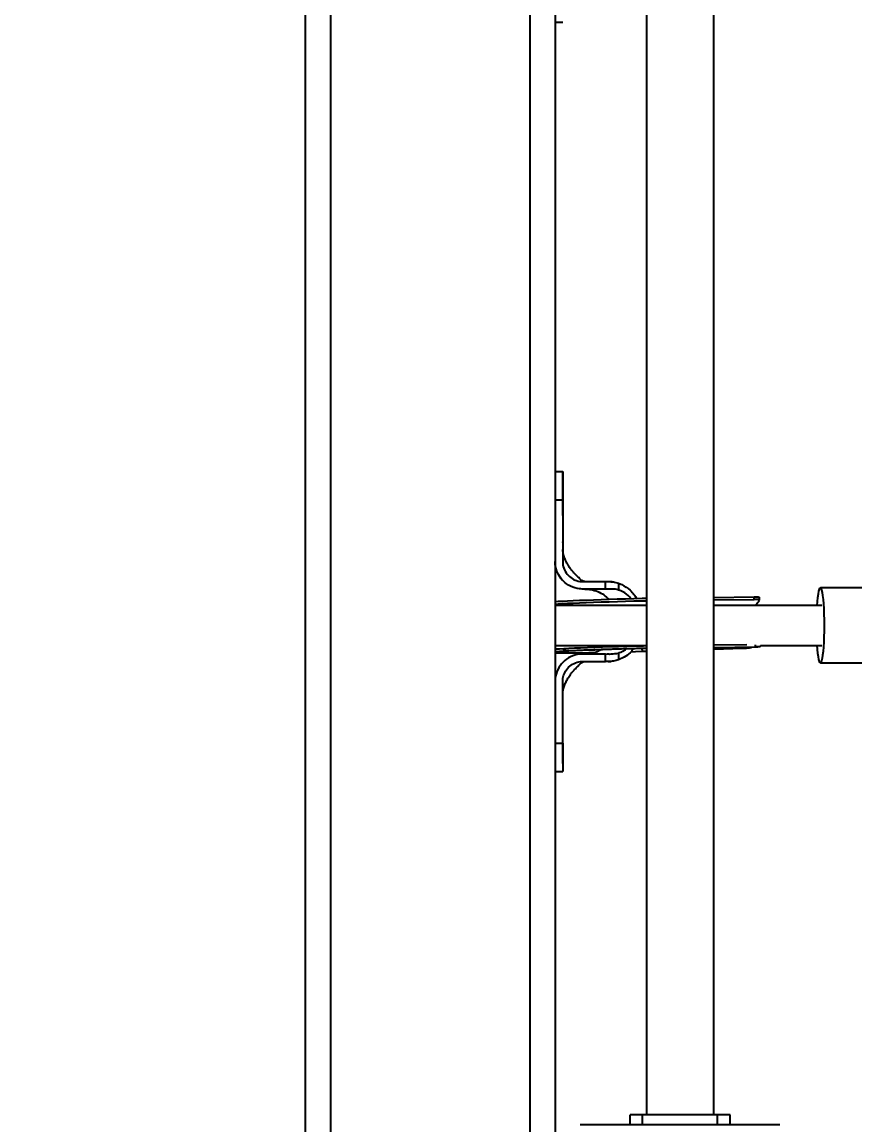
# Model space of a CAD drawing. Header units: millimetres. Extents: x -3362 to 2982, y -2844 to 2289.
# Drawn here: x -1181.2 to -847.8, y -461.4 to -19.8 of the extents above; entities that cross this region are included whole.
import ezdxf

# ---------------------------------------------------------------- set-up
doc = ezdxf.new("R2010")
doc.units = ezdxf.units.MM
for name, color, linetype in [('DIKOM_ОБЪЕКТ', 7, 'Continuous'), ('DIKOM_РАЗМЕР_ЗОНА', 7, 'Continuous'), ('DIKOM_РАЗМЕР_ОБЪЕКТА', 7, 'Continuous')]:
    doc.layers.add(name, color=color, linetype=linetype)
doc.styles.add('style1', font='arial.ttf', dxfattribs={"width": 0.8})
doc.dimstyles.new('1-50', dxfattribs={"dimtxt": 300, "dimasz": 200, "dimexe": 100, "dimexo": 0, "dimgap": 100, "dimtad": 1, "dimdec": 0, "dimtxsty": 'style1', "dimcen": 0, "dimclrd": 7, "dimclre": 7, "dimadec": 1, "dimazin": 2, "dimtfac": 1, "dimtdec": 0, "dimtmove": 0, "dimatfit": 3, "dimfxl": 0, "dimlwd": 25, "dimlwe": 18, "dimarcsym": 0})

# ---------------------------------------------------------------- blocks, each defined once
blk = doc.blocks.new('*D0')
at = {"layer": 'Defpoints', "color": 0, "transparency": 16777216}
for p in [(-2617.78, -272.68), (2982.22, -272.68), (2982.22, -2743.66)]:
    blk.add_point(p, dxfattribs=at)
at = {"layer": 'DIKOM_РАЗМЕР_ЗОНА', "color": 7, "lineweight": 18, "transparency": 16777216}
for p, q in [((-2617.78, -272.68), (-2617.78, -2843.66)), ((2982.22, -272.68), (2982.22, -2843.66))]:
    blk.add_line(p, q, dxfattribs=at)
at = {"layer": 'DIKOM_РАЗМЕР_ЗОНА', "color": 7, "lineweight": 25, "transparency": 16777216}
blk.add_line((-2417.78, -2743.66), (2782.22, -2743.66), dxfattribs=at)
at = {"layer": 'DIKOM_РАЗМЕР_ЗОНА', "color": 7, "transparency": 16777216}
for points in [[(-2417.78, -2710.33), (-2417.78, -2777), (-2617.78, -2743.66)], [(2782.22, -2710.33), (2782.22, -2777), (2982.22, -2743.66)]]:
    blk.add_solid(points, dxfattribs=at)
at = {"layer": 'DIKOM_РАЗМЕР_ЗОНА', "color": 0, "transparency": 16777216, "insert": (182.22, -2490.49), "char_height": 300, "attachment_point": 5, "style": 'style1'}
blk.add_mtext('5600', dxfattribs=at)
blk = doc.blocks.new('*D1')
at = {"layer": 'Defpoints', "color": 0, "transparency": 16777216}
for p in [(-2911.71, 2288.6), (542, 2288.6), (182.22, -2211.4)]:
    blk.add_point(p, dxfattribs=at)
at = {"layer": 'DIKOM_РАЗМЕР_ЗОНА', "color": 7, "lineweight": 18, "transparency": 16777216}
for p, q in [((542, 2288.6), (-3011.71, 2288.6)), ((182.22, -2211.4), (-3011.71, -2211.4))]:
    blk.add_line(p, q, dxfattribs=at)
at = {"layer": 'DIKOM_РАЗМЕР_ЗОНА', "color": 7, "lineweight": 25, "transparency": 16777216}
blk.add_line((-2911.71, -2011.4), (-2911.71, 2088.6), dxfattribs=at)
at = {"layer": 'DIKOM_РАЗМЕР_ЗОНА', "color": 7, "transparency": 16777216}
for points in [[(-2945.05, 2088.6), (-2878.38, 2088.6), (-2911.71, 2288.6)], [(-2945.05, -2011.4), (-2878.38, -2011.4), (-2911.71, -2211.4)]]:
    blk.add_solid(points, dxfattribs=at)
at = {"layer": 'DIKOM_РАЗМЕР_ЗОНА', "color": 0, "transparency": 16777216, "insert": (-3164.89, 38.6), "char_height": 300, "attachment_point": 5, "rotation": 90, "style": 'style1'}
blk.add_mtext('4500', dxfattribs=at)
blk = doc.blocks.new('*D3')
at = {"layer": 'Defpoints', "color": 0, "transparency": 16777216}
for p in [(-967.78, 788.6), (-1386.54, -711.4), (-972.78, -711.4)]:
    blk.add_point(p, dxfattribs=at)
at = {"layer": 'DIKOM_РАЗМЕР_ОБЪЕКТА', "color": 7, "lineweight": 18, "transparency": 16777216}
for p, q in [((-967.78, 788.6), (-1486.54, 788.6)), ((-972.78, -711.4), (-1486.54, -711.4))]:
    blk.add_line(p, q, dxfattribs=at)
at = {"layer": 'DIKOM_РАЗМЕР_ОБЪЕКТА', "color": 7, "lineweight": 25, "transparency": 16777216}
blk.add_line((-1386.54, 588.6), (-1386.54, -511.4), dxfattribs=at)
at = {"layer": 'DIKOM_РАЗМЕР_ОБЪЕКТА', "color": 7, "transparency": 16777216}
for points in [[(-1419.87, 588.6), (-1353.21, 588.6), (-1386.54, 788.6)], [(-1419.87, -511.4), (-1353.21, -511.4), (-1386.54, -711.4)]]:
    blk.add_solid(points, dxfattribs=at)
at = {"layer": 'DIKOM_РАЗМЕР_ОБЪЕКТА', "color": 0, "transparency": 16777216, "insert": (-1639.71, 38.6), "char_height": 300, "attachment_point": 5, "rotation": 90, "style": 'style1'}
blk.add_mtext('1500', dxfattribs=at)

msp = doc.modelspace()

# ---------------------------------------------------------------- linework, layer by layer
at = {"layer": 'DIKOM_ОБЪЕКТ'}
for p, q in [((-1067.78, -561.4), (-1067.78, 638.6)), ((-1057.78, 638.6), (-1057.78, -561.4)), ((-977.78, -561.4), (-977.78, 638.6)), ((-967.78, 548.6), (-967.78, -471.4)), ((-931.28, 534.6), (-931.28, -457.4)), ((-904.28, -457.4), (-904.28, 534.6)), ((-967.78, -19.85), (-964.78, -19.85)), ((-964.78, -199.85), (-967.78, -199.85)), ((-964.78, -205.13), (-964.78, -199.86)), ((-964.78, -208.34), (-964.78, -207.07)), ((-967.78, -211.13), (-964.78, -211.13)), ((-964.78, -211.13), (-964.78, -235.85)), ((-966.53, -240.82), (-965.48, -242.58)), ((-965.57, -242.47), (-964.82, -243.28)), ((-956.78, -243.85), (-955.78, -243.85)), ((-955.78, -246.85), (-956.78, -246.85)), ((-955.78, -243.85), (-947.64, -243.85)), ((-947.64, -246.85), (-955.78, -246.85)), ((-947.64, -246.85), (-947.64, -243.85)), ((-945.01, -243.94), (-945.71, -243.91)), ((-942.43, -244.51), (-942.43, -247.23)), ((-821.81, -246.4), (-861.61, -246.4)), ((-904.28, -250.21), (-888.15, -249.97)), ((-904.28, -251.21), (-888.12, -250.97)), ((-888.12, -250.97), (-888.15, -249.97)), ((-886.02, -251.25), (-886.04, -250.23)), ((-931.28, -253.4), (-967.78, -253.4)), ((-967.78, -253.4), (-967.48, -253.4)), ((-861, -253.4), (-904.28, -253.4)), ((-886.98, -252.67), (-887.49, -253.4)), ((-904.28, -269.2), (-891.01, -269.01)), ((-887.6, -269.96), (-887.62, -269.2)), ((-967.78, -269.4), (-931.28, -269.4)), ((-955.78, -272.85), (-956.78, -272.85)), ((-947.64, -272.85), (-955.78, -272.85)), ((-947.64, -275.85), (-947.64, -272.85)), ((-942.43, -272.46), (-942.43, -275.18)), ((-933.56, -269.7), (-933.64, -269.4)), ((-932.41, -271.77), (-931.28, -271.74)), ((-904.28, -270.21), (-886.64, -269.95)), ((-904.28, -270.2), (-887.6, -269.96)), ((-904.28, -270.9), (-892.79, -270.54)), ((-885.51, -269.75), (-885.52, -269.4)), ((-885.52, -269.4), (-861, -269.4)), ((-956.78, -275.85), (-955.78, -275.85)), ((-955.78, -275.85), (-947.64, -275.85)), ((-946.63, -275.83), (-945.43, -275.8)), ((-946.13, -275.81), (-945.43, -275.76)), ((-861.61, -276.4), (-821.81, -276.4)), ((-964.78, -308.56), (-964.78, -283.86)), ((-967.78, -308.56), (-964.78, -308.56)), ((-964.78, -312.71), (-964.78, -319.83)), ((-967.78, -319.85), (-964.78, -319.85)), ((-937.78, -461.4), (-937.78, -457.4)), ((-932.78, -457.4), (-937.78, -457.4)), ((-932.78, -461.4), (-932.78, -457.4)), ((-902.78, -457.4), (-932.78, -457.4)), ((-902.78, -461.4), (-902.78, -457.4)), ((-897.78, -457.4), (-902.78, -457.4)), ((-897.78, -461.4), (-897.78, -457.4)), ((-877.78, -461.4), (-957.78, -461.4))]:
    msp.add_line(p, q, dxfattribs=at)
at = {"layer": 'DIKOM_ОБЪЕКТ', "flags": 128}
for points in [[(-862.88, -253.4), (-862.76, -251.86), (-862.61, -250.2), (-862.42, -248.81), (-862.22, -247.71), (-862.01, -246.94), (-861.78, -246.5), (-861.56, -246.41), (-861.33, -246.68), (-861.11, -247.28), (-860.9, -248.22), (-860.71, -249.47), (-860.54, -251), (-860.39, -252.77), (-860.28, -254.75), (-860.19, -256.88), (-860.14, -259.11), (-860.12, -261.4)], [(-931.28, -250.64), (-933, -250.68), (-936.29, -250.76), (-939.61, -250.85), (-942.92, -250.95), (-946.19, -251.05), (-949.38, -251.15), (-952.45, -251.26), (-955.37, -251.37), (-958.1, -251.48), (-960.61, -251.58), (-962.87, -251.69), (-964.86, -251.79), (-966.56, -251.89), (-967.78, -251.97)], [(-931.28, -251.64), (-932.98, -251.68), (-936.26, -251.76), (-939.58, -251.85), (-942.9, -251.95), (-946.17, -252.05), (-949.35, -252.15), (-952.42, -252.26), (-955.34, -252.37), (-958.07, -252.47), (-960.58, -252.58), (-962.85, -252.69), (-964.84, -252.79), (-966.53, -252.89), (-967.78, -252.97)], [(-860.12, -261.4), (-860.14, -263.69), (-860.19, -265.93), (-860.28, -268.06), (-860.39, -270.03), (-860.54, -271.8), (-860.71, -273.33), (-860.9, -274.58), (-861.11, -275.52), (-861.33, -276.13), (-861.56, -276.39), (-861.78, -276.3), (-862.01, -275.87), (-862.22, -275.09), (-862.42, -273.99), (-862.61, -272.6), (-862.76, -270.94), (-862.88, -269.4)], [(-931.28, -269.64), (-932.48, -269.67), (-935.77, -269.75), (-939.09, -269.84), (-942.4, -269.94), (-945.67, -270.04), (-948.86, -270.14), (-951.93, -270.25), (-954.85, -270.36), (-957.58, -270.46), (-960.09, -270.57), (-962.35, -270.68), (-964.34, -270.78), (-966.04, -270.88), (-967.42, -270.97), (-967.78, -271)], [(-931.28, -270.64), (-932.46, -270.67), (-935.74, -270.75), (-939.06, -270.84), (-942.38, -270.94), (-945.65, -271.04), (-948.83, -271.14), (-951.9, -271.25), (-954.82, -271.36), (-957.55, -271.46), (-960.06, -271.57), (-962.33, -271.68), (-964.32, -271.78), (-966.01, -271.88), (-967.39, -271.97), (-967.78, -272)], [(-937.42, -271.92), (-935.69, -271.87), (-932.41, -271.77)]]:
    msp.add_lwpolyline(points, dxfattribs=at)
at = {"layer": 'DIKOM_ОБЪЕКТ'}
for centre, radius, start, end in [((-963.08, 169.43), 441.83, 269.3903, 271.3933), ((-931.54, -270.23), 1.77, 193.2241, 240.6948)]:
    msp.add_arc(centre, radius, start, end, dxfattribs=at)
for points, knots in [([(-964.78, -199.87), (-964.78, -199.86), (-964.78, -199.77), (-964.78, -200.13), (-964.78, -200.98), (-964.78, -202.42), (-964.78, -204.35), (-964.78, -207.12), (-964.78, -209.62), (-964.78, -211.13)], [0, 0, 0, 0, 0.012296, 0.165144, 0.313683, 0.466534, 0.615072, 0.767923, 1, 1, 1, 1]), ([(-964.78, -208.12), (-964.78, -207.5), (-964.78, -206.29), (-964.78, -205.51), (-964.78, -205.13)], [0, 0, 0, 0, 0.507946, 1, 1, 1, 1]), ([(-964.78, -212.72), (-964.78, -211.42), (-964.78, -208.93), (-964.78, -206.6), (-964.78, -205.48)], [0, 0, 0, 0, 0.521846, 1, 1, 1, 1]), ([(-964.78, -217.45), (-964.78, -216.14), (-964.78, -213.63), (-964.78, -211.67), (-964.78, -210.74)], [0, 0, 0, 0, 0.522529, 1, 1, 1, 1]), ([(-964.77, -228.19), (-964.77, -228.14), (-964.77, -228.04), (-964.77, -227.94), (-964.77, -227.89)], [0, 0, 0, 0, 0.499592, 1, 1, 1, 1]), ([(-955.96, -243.85), (-956.05, -243.85), (-956.23, -243.85), (-956.28, -243.83), (-956.32, -243.83), (-956.4, -243.81), (-956.44, -243.8), (-956.47, -243.79), (-956.5, -243.77), (-956.56, -243.75), (-956.81, -243.66), (-957.5, -243.12), (-958.41, -242.21), (-959.68, -241.02), (-960.68, -239.93), (-961.4, -239.05), (-962.05, -238.13), (-962.76, -237.03), (-963.53, -235.61), (-964.24, -233.86), (-964.72, -232.04), (-964.76, -231.34), (-964.78, -230.98)], [0, 0, 0, 0, 0.018189, 0.034394, 0.052853, 0.056715, 0.058316, 0.059782, 0.061259, 0.062952, 0.067438, 0.09197, 0.171063, 0.26864, 0.337573, 0.39637, 0.442787, 0.502187, 0.593497, 0.710967, 0.847913, 1, 1, 1, 1]), ([(-956.78, -246.85), (-956.87, -246.85), (-957.29, -246.84), (-958.95, -246.72), (-961.71, -245.92), (-964.78, -243.7), (-966.93, -240.61), (-967.72, -237.81), (-967.77, -236.21), (-967.78, -235.85)], [0, 0, 0, 0, 0.01481, 0.07411, 0.29004, 0.505967, 0.720943, 0.936002, 1, 1, 1, 1]), ([(-964.78, -235.85), (-964.78, -236.07), (-964.75, -237.19), (-964.22, -239.18), (-962.7, -241.45), (-960.51, -243.09), (-958.41, -243.78), (-957.15, -243.83), (-956.78, -243.85)], [0, 0, 0, 0, 0.054136, 0.26833, 0.482533, 0.697281, 0.911983, 1, 1, 1, 1]), ([(-965.37, -242.73), (-965.32, -242.78), (-965.23, -242.89), (-965.13, -243.01), (-965.08, -243.07)], [0, 0, 0, 0, 0.499811, 1, 1, 1, 1]), ([(-955.85, -246.85), (-955.75, -246.85), (-955.58, -246.85), (-955.26, -246.86), (-954.57, -246.89), (-953.01, -247.08), (-950.74, -247.76), (-948.23, -249.11), (-946.88, -250.41), (-946.22, -251.05)], [0, 0, 0, 0, 0.02682, 0.049724, 0.091966, 0.219782, 0.482694, 0.744407, 1, 1, 1, 1]), ([(-947.64, -243.85), (-947.55, -243.85), (-947.19, -243.85), (-946.83, -243.85), (-946.56, -243.85)], [0, 0, 0, 0, 0.256329, 1, 1, 1, 1]), ([(-942.43, -247.23), (-942.51, -247.21), (-942.92, -247.09), (-943.97, -246.87), (-945.64, -246.84), (-946.97, -246.84), (-947.64, -246.85)], [0, 0, 0, 0, 0.048373, 0.242138, 0.618946, 1, 1, 1, 1]), ([(-946.56, -243.85), (-945.87, -243.87), (-944.46, -243.92), (-943.12, -244.31), (-942.43, -244.51)], [0, 0, 0, 0, 0.492159, 1, 1, 1, 1]), ([(-942.43, -244.51), (-942, -244.68), (-940.31, -245.34), (-938.17, -246.88), (-936.26, -248.93), (-935.48, -250.16), (-935.12, -250.74)], [0, 0, 0, 0, 0.144082, 0.558453, 0.791832, 1, 1, 1, 1]), ([(-937.33, -250.79), (-937.71, -250.33), (-938.84, -248.98), (-940.67, -247.83), (-942.1, -247.35), (-942.43, -247.23)], [0, 0, 0, 0, 0.281694, 0.831466, 1, 1, 1, 1]), ([(-888.15, -249.97), (-887.73, -249.97), (-886.88, -249.96), (-886.16, -249.98), (-886.11, -250.15), (-886.08, -250.23)], [0, 0, 0, 0, 0.353048, 0.706193, 1, 1, 1, 1]), ([(-886.98, -252.67), (-886.73, -252.36), (-886.23, -251.74), (-885.93, -251.23), (-886.15, -251.01), (-886.84, -250.96), (-887.68, -250.97), (-888.12, -250.97)], [0, 0, 0, 0, 0.203777, 0.408425, 0.596902, 0.787452, 1, 1, 1, 1]), ([(-956.78, -272.85), (-956.87, -272.85), (-957.29, -272.85), (-958.95, -272.97), (-961.69, -273.77), (-964.75, -275.96), (-966.91, -279.04), (-967.72, -281.85), (-967.77, -283.46), (-967.78, -283.85)], [0, 0, 0, 0, 0.014809, 0.074108, 0.288784, 0.503458, 0.718037, 0.933083, 1, 1, 1, 1]), ([(-964.47, -271.07), (-964.48, -271.08), (-964.54, -271.27), (-963.83, -271.37), (-962.2, -271.46), (-959.8, -271.4), (-956.93, -271.27), (-953.92, -271.15), (-951.1, -271.05), (-948.58, -270.96), (-946.36, -270.89), (-943.93, -270.81), (-941.13, -270.73), (-937.86, -270.64), (-934.52, -270.53), (-932.26, -270.52), (-931.28, -270.47), (-931.28, -270.47)], [0, 0, 0, 0, 0.006686, 0.115139, 0.216511, 0.309718, 0.395074, 0.477327, 0.557119, 0.608962, 0.659704, 0.712737, 0.77553, 0.848345, 0.931175, 0.99989, 1, 1, 1, 1]), ([(-949.22, -270.98), (-949.79, -271.32), (-951.25, -272.18), (-953.47, -272.71), (-955.11, -272.84), (-955.73, -272.85), (-955.8, -272.85)], [0, 0, 0, 0, 0.283474, 0.73431, 0.970252, 1, 1, 1, 1]), ([(-947.64, -272.85), (-947.56, -272.85), (-947.13, -272.85), (-946.37, -272.84), (-944.7, -272.88), (-943.4, -272.64), (-942.43, -272.46)], [0, 0, 0, 0, 0.048446, 0.242259, 0.43607, 1, 1, 1, 1]), ([(-936.3, -270.6), (-936.62, -271.02), (-937.51, -272.19), (-939.53, -273.88), (-941.41, -274.72), (-942.43, -275.18)], [0, 0, 0, 0, 0.20327, 0.568659, 1, 1, 1, 1]), ([(-942.43, -272.46), (-941.85, -272.26), (-940.67, -271.87), (-939.71, -271.07), (-939.24, -270.68)], [0, 0, 0, 0, 0.500429, 1, 1, 1, 1]), ([(-892.79, -270.54), (-892.25, -270.52), (-891.17, -270.49), (-889.92, -270.38), (-889.2, -270.25), (-889.09, -270.03), (-889.07, -269.99)], [0, 0, 0, 0, 0.309465, 0.619014, 0.925162, 1, 1, 1, 1]), ([(-885.52, -269.75), (-885.56, -269.81), (-885.64, -269.94), (-886.37, -269.95), (-887.18, -269.96), (-887.6, -269.96)], [0, 0, 0, 0, 0.317894, 0.653639, 1, 1, 1, 1]), ([(-964.78, -288.82), (-964.77, -288.5), (-964.74, -287.9), (-964.39, -286.37), (-963.84, -284.82), (-963.13, -283.31), (-962.39, -282.07), (-961.63, -280.96), (-960.9, -280.01), (-959.94, -278.96), (-958.8, -277.9), (-957.93, -276.99), (-957.22, -276.34), (-956.77, -276.02), (-956.57, -275.95), (-956.52, -275.93), (-956.49, -275.92), (-956.46, -275.91), (-956.44, -275.9), (-956.35, -275.87), (-956.34, -275.87), (-956.24, -275.85), (-956.2, -275.85), (-955.88, -275.84), (-955.48, -275.85), (-955.13, -275.85)], [0, 0, 0, 0, 0.124108, 0.238098, 0.339918, 0.425647, 0.508328, 0.557899, 0.611275, 0.676139, 0.757219, 0.823993, 0.864585, 0.883786, 0.887179, 0.888515, 0.889678, 0.890775, 0.891901, 0.894482, 0.911791, 0.925079, 0.932809, 0.941955, 1, 1, 1, 1]), ([(-964.78, -283.86), (-964.78, -283.77), (-964.78, -283.31), (-964.65, -282.1), (-964.03, -280.16), (-962.52, -278.06), (-960.29, -276.49), (-958.25, -275.9), (-957.07, -275.86), (-956.78, -275.85)], [0, 0, 0, 0, 0.022087, 0.11062, 0.289013, 0.502885, 0.717711, 0.931831, 1, 1, 1, 1]), ([(-946.56, -275.85), (-946.66, -275.85), (-947.02, -275.85), (-947.38, -275.85), (-947.64, -275.85)], [0, 0, 0, 0, 0.256328, 1, 1, 1, 1]), ([(-942.43, -275.18), (-943.09, -275.37), (-944.43, -275.77), (-945.84, -275.82), (-946.56, -275.85)], [0, 0, 0, 0, 0.491617, 1, 1, 1, 1]), ([(-964.76, -289.28), (-964.76, -289.21), (-964.76, -289.08), (-964.77, -288.94), (-964.77, -288.88)], [0, 0, 0, 0, 0.498436, 1, 1, 1, 1]), ([(-964.78, -309.22), (-964.78, -308.28), (-964.78, -306.33), (-964.78, -303.83), (-964.78, -302.53)], [0, 0, 0, 0, 0.477549, 1, 1, 1, 1]), ([(-964.78, -316.74), (-964.78, -315.83), (-964.78, -312.7), (-964.78, -309.56), (-964.78, -307.34)], [0, 0, 0, 0, 0.291636, 1, 1, 1, 1]), ([(-964.78, -308.56), (-964.78, -308.65), (-964.78, -309.06), (-964.78, -310.78), (-964.78, -313.19), (-964.78, -315.73), (-964.78, -317.57), (-964.78, -318.9), (-964.78, -319.71), (-964.78, -319.79), (-964.78, -319.83)], [0, 0, 0, 0, 0.012373, 0.06189, 0.261123, 0.409638, 0.562451, 0.710962, 0.863782, 1, 1, 1, 1])]:
    msp.add_open_spline(points, degree=3, knots=knots, dxfattribs=at)

# ---------------------------------------------------------------- dimensions: what is measured, and where the dimension line sits
at = {"layer": 'DIKOM_РАЗМЕР_ЗОНА'}
dim = msp.add_linear_dim(base=(-2911.71, 2288.6), p1=(182.22, -2211.4), p2=(542, 2288.6), angle=90, dimstyle='1-50', dxfattribs=at)
dim.commit()
dim.dimension.update_dxf_attribs({"geometry": '*D1', "text_midpoint": (-2911.71, 38.6), "dimtype": 160})
dim = msp.add_linear_dim(base=(2982.22, -2743.66), p1=(-2617.78, -272.68), p2=(2982.22, -272.68), dimstyle='1-50', dxfattribs=at)
dim.commit()
dim.dimension.update_dxf_attribs({"geometry": '*D0', "text_midpoint": (182.22, -2743.66), "dimtype": 160})
at = {"layer": 'DIKOM_РАЗМЕР_ОБЪЕКТА'}
dim = msp.add_linear_dim(base=(-1386.54, -711.4), p1=(-967.78, 788.6), p2=(-972.78, -711.4), angle=90, dimstyle='1-50', dxfattribs=at)
dim.commit()
dim.dimension.update_dxf_attribs({"geometry": '*D3', "text_midpoint": (-1386.54, 38.6), "dimtype": 160})

doc.saveas('drawing.dxf')
